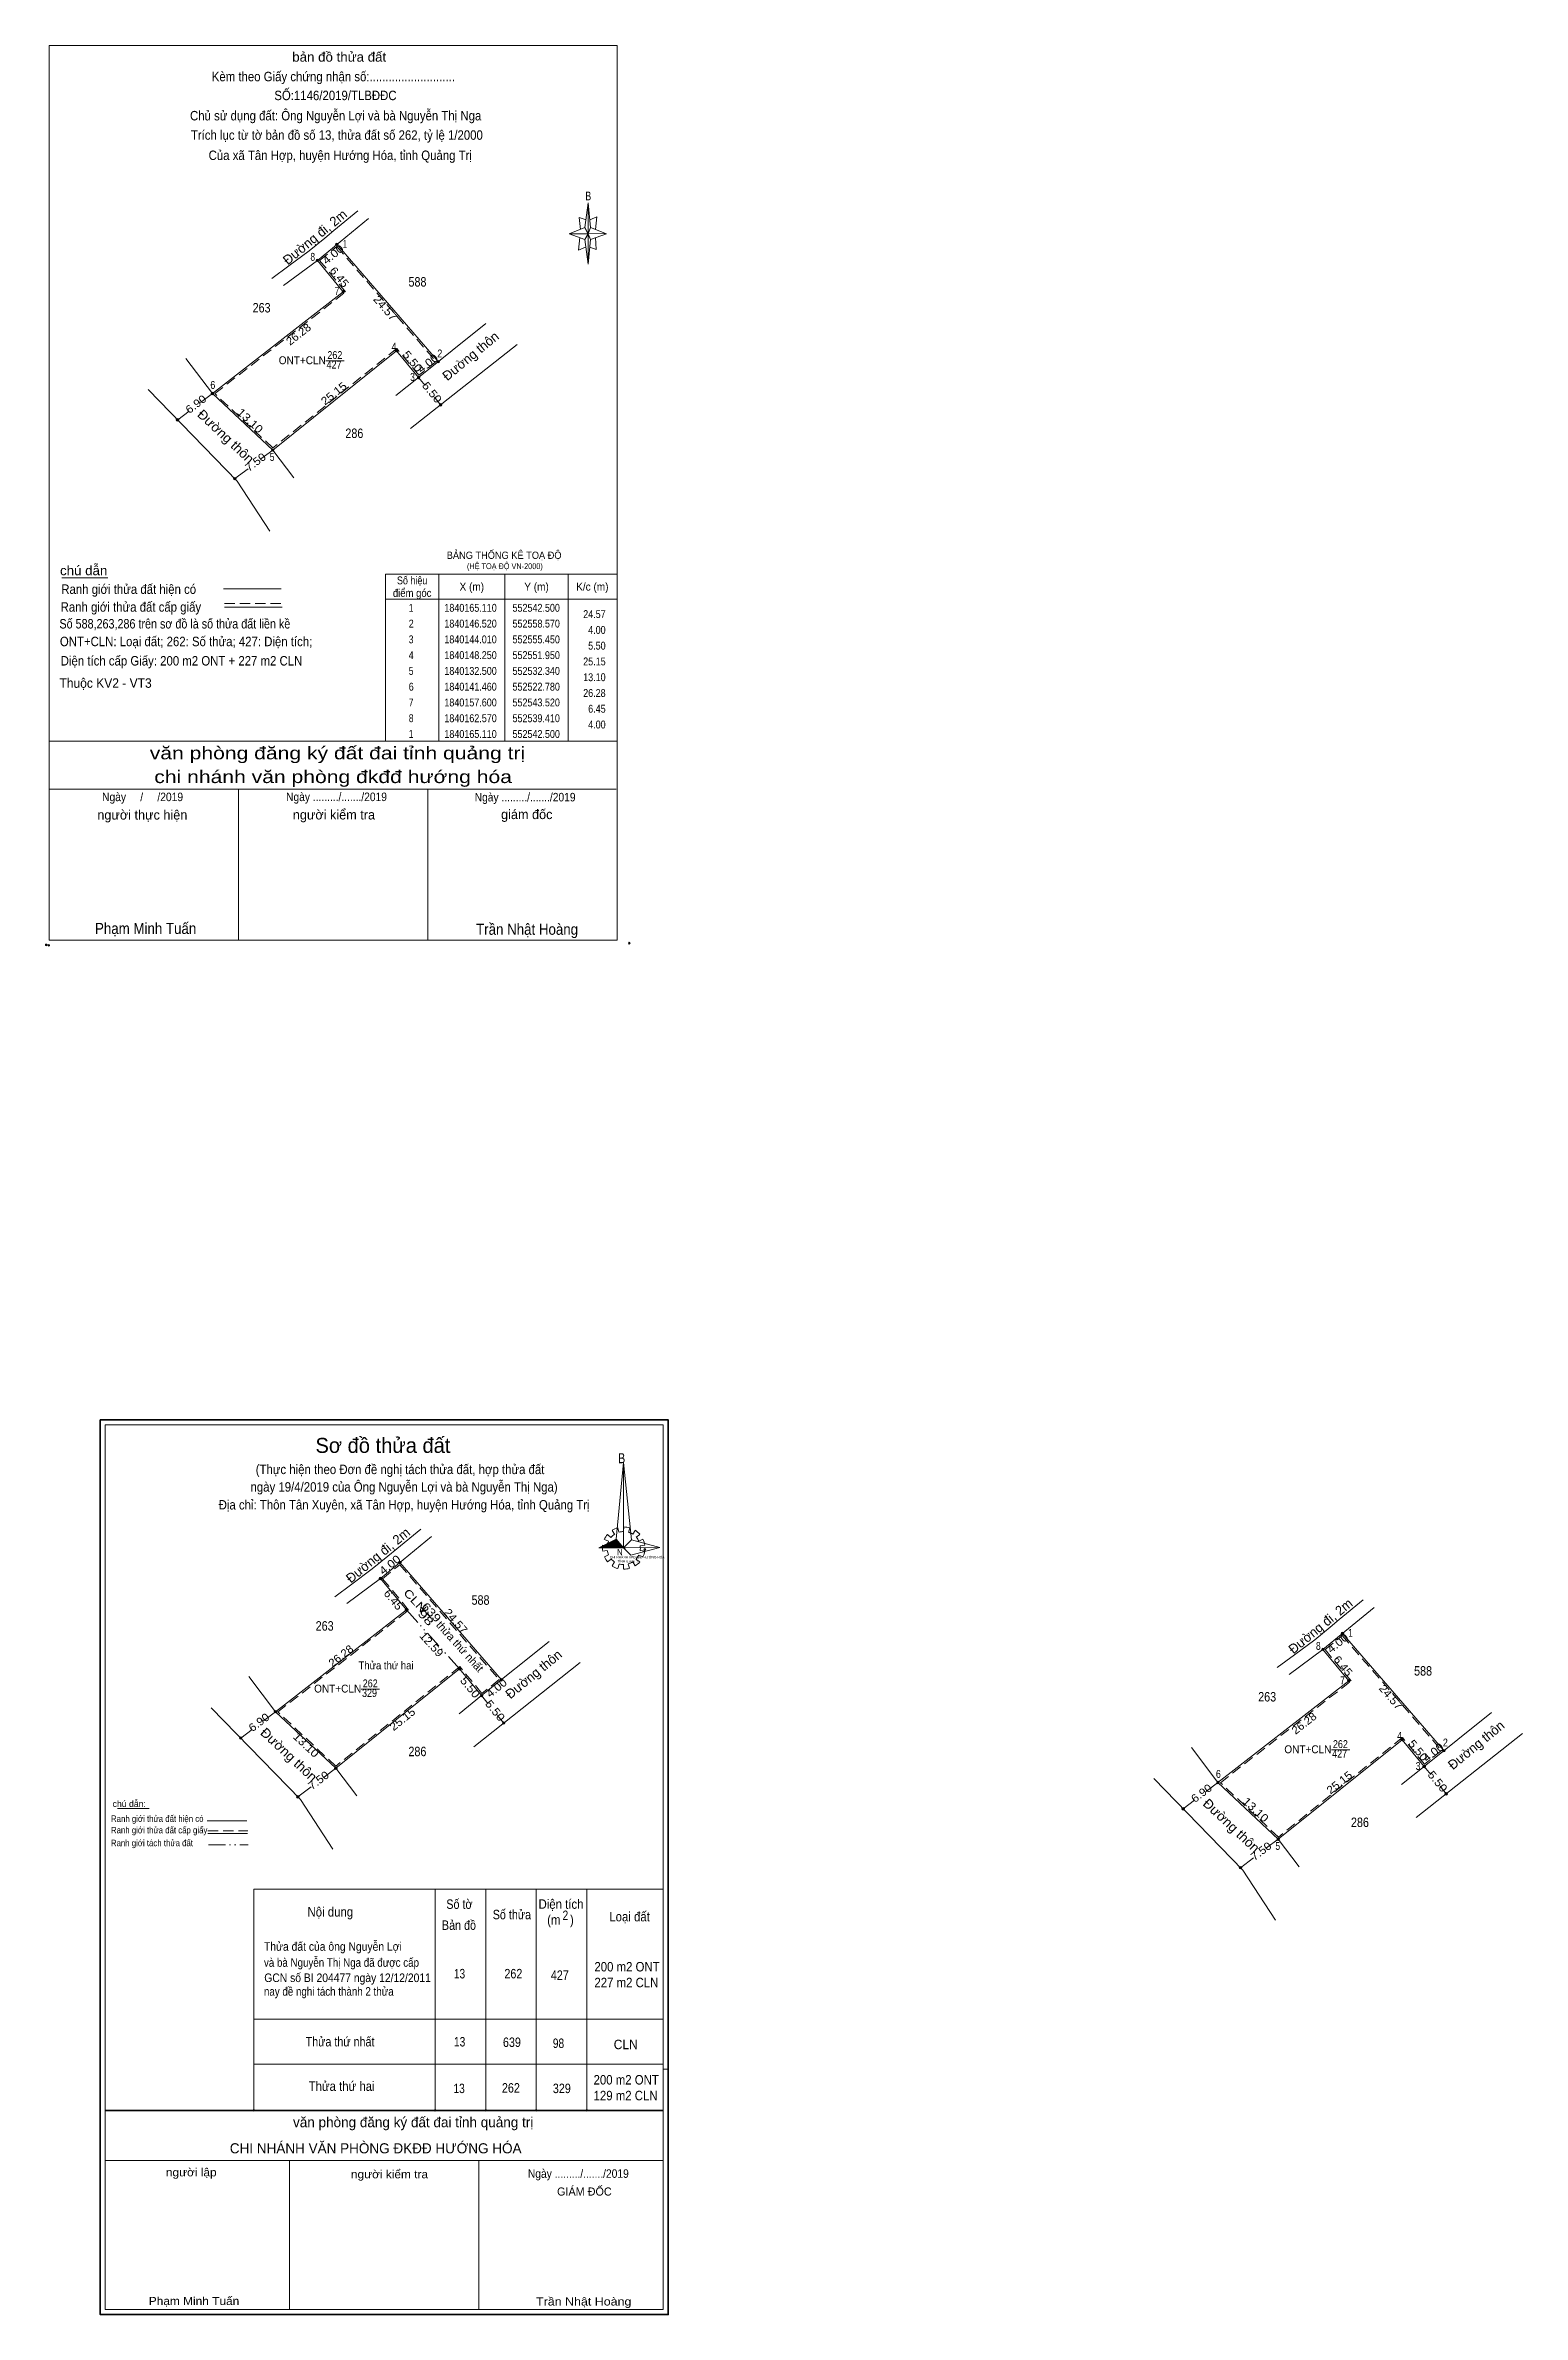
# Model space of a CAD drawing. Header units: metres. Extents: x 551905 to 552571, y 1840057 to 1840425.
# Drawn here: x 552337 to 552571, y 1840057.1 to 1840416.8 of the extents above; entities that cross this region are included whole.
import ezdxf
from ezdxf.enums import TextEntityAlignment as Align

# ---------------------------------------------------------------- set-up
doc = ezdxf.new("R2010")
doc.units = ezdxf.units.M
doc.header["$LTSCALE"] = 0.54
doc.header["$PDMODE"] = 32
doc.header["$PDSIZE"] = 0.27
for name, pattern in [('DASH_DOUBLE_DOT', [9.2, 5, -1.2, 0.3, -1.2, 0.3, -1.2]), ('MEDIUM_DASHED', [4.5, 3, -1.5]), ('SHORT_DASHED', [2.7, 1.5, -1.2])]:
    doc.linetypes.add(name, pattern=pattern)
for name, color, linetype, lineweight in [('1', 7, 'Continuous', 13), ('17', 7, 'Continuous', 13), ('28', 7, 'SHORT_DASHED', 13), ('3', 7, 'Continuous', 13), ('5', 7, 'Continuous', 13), ('6', 7, 'Continuous', 13), ('63', 7, 'Continuous', 13)]:
    doc.layers.add(name, color=color, linetype=linetype, lineweight=lineweight)
doc.layers.add('32', color=7, linetype='Continuous')
doc.layers.add('7', color=7, linetype='Continuous')

msp = doc.modelspace()

# ---------------------------------------------------------------- hatches: boundary and pattern name
at = {"layer": '1'}
msp.add_hatch(color=256, dxfattribs=at).paths.add_polyline_path([(552424.69, 1840178.67), (552427.44, 1840180.02), (552428.62, 1840178.67)])
at = {"layer": '63'}
for points in [[(552383.39, 1840385.27, 1), (552382.99, 1840385.27, 1)], [(552380.3, 1840382.73, 1), (552379.9, 1840382.73, 1)], [(552384.41, 1840377.76, 1), (552384.01, 1840377.76, 1)], [(552392.84, 1840368.41, 1), (552392.44, 1840368.41, 1)], [(552399.46, 1840366.68, 1), (552399.06, 1840366.68, 1)], [(552396.34, 1840364.17, 1), (552395.94, 1840364.17, 1)], [(552363.67, 1840361.62, 1), (552363.27, 1840361.62, 1)], [(552399.83, 1840359.82, 1), (552399.43, 1840359.82, 1)], [(552358.1491, 1840357.4525, 1), (552357.7491, 1840357.4525, 1)], [(552373.23, 1840352.66, 1), (552372.83, 1840352.66, 1)], [(552367.23, 1840348.13, 1), (552366.83, 1840348.13, 1)], [(552393.38, 1840176.34, 1), (552392.98, 1840176.34, 1)], [(552390.29, 1840173.8, 1), (552389.89, 1840173.8, 1)], [(552394.4, 1840168.83, 1), (552394, 1840168.83, 1)], [(552542.7, 1840165.11, 1), (552542.3, 1840165.11, 1)], [(552539.61, 1840162.57, 1), (552539.21, 1840162.57, 1)], [(552402.83, 1840159.48, 1), (552402.43, 1840159.48, 1)], [(552406.33, 1840155.24, 1), (552405.93, 1840155.24, 1)], [(552409.45, 1840157.75, 1), (552409.05, 1840157.75, 1)], [(552543.72, 1840157.6, 1), (552543.32, 1840157.6, 1)], [(552373.66, 1840152.69, 1), (552373.26, 1840152.69, 1)], [(552409.82, 1840150.89, 1), (552409.42, 1840150.89, 1)], [(552368.1391, 1840148.5225, 1), (552367.7391, 1840148.5225, 1)], [(552552.15, 1840148.25, 1), (552551.75, 1840148.25, 1)], [(552383.22, 1840143.73, 1), (552382.82, 1840143.73, 1)], [(552555.65, 1840144.01, 1), (552555.25, 1840144.01, 1)], [(552558.77, 1840146.52, 1), (552558.37, 1840146.52, 1)], [(552522.98, 1840141.46, 1), (552522.58, 1840141.46, 1)], [(552377.22, 1840139.2, 1), (552376.82, 1840139.2, 1)], [(552517.4591, 1840137.2925, 1), (552517.0591, 1840137.2925, 1)], [(552559.14, 1840139.66, 1), (552558.74, 1840139.66, 1)], [(552532.54, 1840132.5, 1), (552532.14, 1840132.5, 1)], [(552526.54, 1840127.97, 1), (552526.14, 1840127.97, 1)]]:
    msp.add_hatch(color=256, dxfattribs=at).paths.add_polyline_path(points)

# ---------------------------------------------------------------- linework, layer by layer
at = {"layer": '1'}
for p, q in [((552426.22, 1840179.7), (552425.57, 1840179.97)), ((552426.05, 1840180.79), (552426.59, 1840180.31)), ((552427.2, 1840180.84), (552426.81, 1840181.43)), ((552427.7, 1840181.84), (552427.88, 1840181.13)), ((552428.62, 1840181.25), (552428.64, 1840181.98)), ((552429.58, 1840181.84), (552429.41, 1840181.11)), ((552430.06, 1840180.84), (552430.45, 1840181.43)), ((552431.17, 1840180.79), (552430.63, 1840180.34)), ((552431.02, 1840179.72), (552431.67, 1840180.04)), ((552425.28, 1840179.08), (552426, 1840178.97)), ((552426, 1840178.24), (552425.28, 1840178.13)), ((552425.57, 1840177.24), (552426.22, 1840177.56)), ((552426.66, 1840176.88), (552426.09, 1840176.42)), ((552426.81, 1840175.81), (552427.18, 1840176.44)), ((552427.92, 1840176.1), (552427.7, 1840175.4)), ((552428.27, 1840178.65), (552428.97, 1840178.65)), ((552429.34, 1840176.1), (552429.56, 1840175.42)), ((552430.45, 1840175.81), (552430.06, 1840176.42)), ((552430.58, 1840176.88), (552431.17, 1840176.44)), ((552431.7, 1840177.22), (552430.98, 1840177.49)), ((552431.98, 1840179.08), (552431.24, 1840178.97)), ((552431.24, 1840178.24), (552431.98, 1840178.13)), ((552428.62, 1840175.28), (552428.62, 1840175.99)), ((552370.04, 1840124.55), (552434.9, 1840124.55)), ((552370.04, 1840124.55), (552370.04, 1840089.5)), ((552398.78, 1840124.55), (552398.78, 1840089.5)), ((552406.78, 1840124.55), (552406.78, 1840089.5)), ((552414.78, 1840124.55), (552414.78, 1840089.5)), ((552422.78, 1840124.55), (552422.78, 1840089.5)), ((552370.04, 1840103.98), (552434.9, 1840103.98)), ((552370.04, 1840096.84), (552434.9, 1840096.84)), ((552434.9, 1840096.04), (552435.7, 1840096.04)), ((552345.69, 1840088.72), (552345.69, 1840057.13)), ((552346.5, 1840081.56), (552434.9, 1840081.56)), ((552375.69, 1840081.56), (552375.69, 1840057.94)), ((552405.69, 1840081.56), (552405.69, 1840057.94))]:
    msp.add_line(p, q, dxfattribs=at)
at = {"layer": '1', "lineweight": 35}
msp.add_line((552346.5, 1840089.5), (552434.9, 1840089.5), dxfattribs=at)
at = {"layer": '1', "linetype": 'MEDIUM_DASHED'}
for points in [[(552383.16, 1840384.92), (552398.9, 1840366.71), (552396.18, 1840364.52), (552392.68, 1840368.76), (552373.04, 1840352.99), (552363.85, 1840361.6), (552384.57, 1840377.72), (552380.45, 1840382.7)], [(552542.47, 1840164.76), (552558.21, 1840146.55), (552555.49, 1840144.36), (552551.99, 1840148.6), (552532.35, 1840132.83), (552523.16, 1840141.44), (552543.88, 1840157.56), (552539.76, 1840162.54)]]:
    msp.add_lwpolyline(points, close=True, dxfattribs=at)
at = {"layer": '1'}
for points in [[(552345.69, 1840057.13), (552345.69, 1840198.93), (552435.69, 1840198.93), (552435.69, 1840057.13)], [(552345.69, 1840057.13), (552345.69, 1840198.93), (552435.69, 1840198.93), (552435.69, 1840057.13)], [(552428.58, 1840192.18), (552428.62, 1840178.67), (552427.44, 1840180.02)], [(552428.58, 1840192.18), (552428.62, 1840178.67), (552429.86, 1840179.93)], [(552424.69, 1840178.67), (552427.44, 1840180.02), (552428.62, 1840178.67)], [(552434.38, 1840178.72), (552428.62, 1840178.67), (552429.86, 1840179.93)], [(552434.34, 1840178.74), (552429.75, 1840177.51), (552428.62, 1840178.67)]]:
    msp.add_lwpolyline(points, close=True, dxfattribs=at)
for centre, major_axis, start_param, end_param in [((552428.6314, 1840178.6276), (3.3649, 0), 2.43958176, 2.72400246), ((552428.6314, 1840178.6276), (2.6372, 0), 2.72368549, 3.01515824), ((552428.6314, 1840178.6276), (2.6372, 0), 2.13373541, 2.44496261), ((552428.6314, 1840178.6276), (3.3649, 0), 1.84955988, 2.13900916), ((552428.6314, 1840178.6276), (2.6372, 0), 1.56985589, 1.85611068), ((552428.6314, 1840178.6276), (3.3649, 0), 1.27924208, 1.56332225), ((552428.6314, 1840178.6276), (2.6372, 0), 1.00270906, 1.2755622), ((552428.6314, 1840178.6276), (3.3649, 0), 0.71056237, 0.99687234), ((552428.6314, 1840178.6276), (2.6372, 0), 0.42678376, 0.70646463), ((552428.6314, 1840178.6276), (3.3649, 0), 0.1390515, 0.43393316), ((552428.6314, 1840178.6276), (3.3649, 0), 3.00667928, 3.29139349), ((552428.6314, 1840178.6276), (3.3649, 0), 3.56988637, 3.85691866), ((552428.6314, 1840178.6276), (2.6372, 0), 3.28229955, 3.56105054), ((552428.6314, 1840178.6276), (2.6372, 0), 3.86077574, 4.13258255), ((552428.6314, 1840178.6276), (2.6372, 0), 4.43854677, 4.71314001), ((552428.6314, 1840178.6276), (2.6372, 0), 4.99087134, 5.28933161), ((552428.6314, 1840178.6276), (3.3649, 0), 5.28561416, 5.56798705), ((552428.6314, 1840178.6276), (2.6372, 0), 5.56137327, 5.83951437), ((552428.6314, 1840178.6276), (2.6372, 0), 6.13558388, 6.41618463), ((552428.6314, 1840178.6276), (3.3649, 0), 5.85230288, 6.13839648), ((552428.6121, 1840178.6076), (3.3649, 0), 4.1470906, 4.43659307), ((552428.6314, 1840178.6276), (3.3649, 0), 4.71301008, 4.99761054)]:
    msp.add_ellipse(centre, major_axis=major_axis, ratio=0.995001, start_param=start_param, end_param=end_param, dxfattribs=at)
for p in [(552431.98, 1840178.4), (552370.04, 1840089.5), (552398.78, 1840089.5), (552406.78, 1840089.5), (552414.78, 1840089.5), (552422.78, 1840089.5)]:
    msp.add_point(p, dxfattribs=at)
at = {"layer": '17'}
for p, q in [((552339.64, 1840332.41), (552346.88, 1840332.41)), ((552348.46, 1840137.34), (552353.43, 1840137.34))]:
    msp.add_line(p, q, dxfattribs=at)
at = {"layer": '28', "linetype": 'MEDIUM_DASHED'}
msp.add_lwpolyline([(552393.15, 1840175.99), (552408.89, 1840157.78), (552406.17, 1840155.59), (552402.67, 1840159.83), (552383.03, 1840144.06), (552373.84, 1840152.67), (552394.56, 1840168.79), (552390.44, 1840173.77)], close=True, dxfattribs=at)
at = {"layer": '3'}
for p, q in [((552380.1, 1840382.73), (552388.2, 1840389.37)), ((552386.49, 1840390.57), (552382.69, 1840387.45)), ((552378.8, 1840384.26), (552381.26, 1840386.27)), ((552381.26, 1840386.27), (552382.69, 1840387.45)), ((552383.19, 1840385.27), (552399.26, 1840366.68)), ((552383.19, 1840385.27), (552399.26, 1840366.68)), ((552372.87, 1840379.84), (552375.58, 1840381.86)), ((552374.76, 1840378.75), (552380.1, 1840382.73)), ((552375.58, 1840381.86), (552378.8, 1840384.26)), ((552396.14, 1840364.17), (552406.81, 1840372.74)), ((552359.25, 1840367.19), (552363.47, 1840361.62)), ((552373.03, 1840352.66), (552392.64, 1840368.41)), ((552373.03, 1840352.66), (552392.64, 1840368.41)), ((552392.64, 1840368.41), (552396.14, 1840364.17)), ((552392.64, 1840368.41), (552396.14, 1840364.17)), ((552394.88, 1840356.06), (552411.73, 1840369.4)), ((552392.55, 1840361.29), (552396.14, 1840364.17)), ((552363.47, 1840361.62), (552373.03, 1840352.66)), ((552373.03, 1840352.66), (552376.35, 1840348.27)), ((552390.09, 1840173.8), (552398.19, 1840180.44)), ((552396.48, 1840181.64), (552392.68, 1840178.52)), ((552388.79, 1840175.33), (552391.25, 1840177.34)), ((552391.25, 1840177.34), (552392.68, 1840178.52)), ((552393.18, 1840176.34), (552409.25, 1840157.75)), ((552393.18, 1840176.34), (552409.25, 1840157.75)), ((552382.86, 1840170.91), (552385.57, 1840172.93)), ((552384.75, 1840169.82), (552390.09, 1840173.8)), ((552385.57, 1840172.93), (552388.79, 1840175.33)), ((552539.41, 1840162.57), (552547.51, 1840169.21)), ((552545.8, 1840170.41), (552542, 1840167.29)), ((552538.11, 1840164.1), (552540.57, 1840166.11)), ((552540.57, 1840166.11), (552542, 1840167.29)), ((552406.13, 1840155.24), (552416.8, 1840163.81)), ((552532.18, 1840159.68), (552534.89, 1840161.7)), ((552534.07, 1840158.59), (552539.41, 1840162.57)), ((552534.89, 1840161.7), (552538.11, 1840164.1)), ((552542.5, 1840165.11), (552558.57, 1840146.52)), ((552542.5, 1840165.11), (552558.57, 1840146.52)), ((552369.24, 1840158.26), (552373.46, 1840152.69)), ((552383.02, 1840143.73), (552402.63, 1840159.48)), ((552383.02, 1840143.73), (552402.63, 1840159.48)), ((552402.63, 1840159.48), (552406.13, 1840155.24)), ((552402.63, 1840159.48), (552406.13, 1840155.24)), ((552404.87, 1840147.13), (552421.72, 1840160.47)), ((552402.54, 1840152.36), (552406.13, 1840155.24)), ((552373.46, 1840152.69), (552383.02, 1840143.73)), ((552555.45, 1840144.01), (552566.12, 1840152.58)), ((552532.34, 1840132.5), (552551.95, 1840148.25)), ((552532.34, 1840132.5), (552551.95, 1840148.25)), ((552551.95, 1840148.25), (552555.45, 1840144.01)), ((552551.95, 1840148.25), (552555.45, 1840144.01)), ((552554.19, 1840135.9), (552571.04, 1840149.24)), ((552383.02, 1840143.73), (552386.34, 1840139.34)), ((552518.56, 1840147.03), (552522.78, 1840141.46)), ((552551.86, 1840141.13), (552555.45, 1840144.01)), ((552522.78, 1840141.46), (552532.34, 1840132.5)), ((552532.34, 1840132.5), (552535.66, 1840128.11))]:
    msp.add_line(p, q, dxfattribs=at)
at = {"layer": '3', "linetype": 'DASH_DOUBLE_DOT'}
msp.add_line((552394.2, 1840168.83), (552402.63, 1840159.48), dxfattribs=at)
at = {"layer": '3'}
for points in [[(552363.47, 1840361.62), (552384.21, 1840377.76), (552380.1, 1840382.73)], [(552363.47, 1840361.62), (552384.21, 1840377.76), (552380.1, 1840382.73)], [(552353.29, 1840362.26), (552367.42, 1840347.73), (552372.56, 1840339.81)], [(552373.46, 1840152.69), (552394.2, 1840168.83), (552390.09, 1840173.8)], [(552373.46, 1840152.69), (552394.2, 1840168.83), (552390.09, 1840173.8)], [(552522.78, 1840141.46), (552543.52, 1840157.6), (552539.41, 1840162.57)], [(552522.78, 1840141.46), (552543.52, 1840157.6), (552539.41, 1840162.57)], [(552363.28, 1840153.33), (552377.41, 1840138.8), (552382.55, 1840130.88)], [(552512.6, 1840142.1), (552526.73, 1840127.57), (552531.87, 1840119.65)]]:
    msp.add_lwpolyline(points, dxfattribs=at)
at = {"layer": '5'}
for p, q in [((552422.49, 1840387.94), (552422.99, 1840391.84)), ((552422.49, 1840386.04), (552419.99, 1840386.94)), ((552423.39, 1840386.04), (552422.99, 1840382.14)), ((552424.29, 1840384.44), (552423.29, 1840384.84)), ((552423.39, 1840387.94), (552425.89, 1840386.94)), ((552424.19, 1840386.34), (552424.29, 1840384.44)), ((552337.62, 1840306.5), (552427.62, 1840306.5)), ((552337.62, 1840298.9), (552427.42, 1840298.9)), ((552337.62, 1840298.9), (552427.42, 1840298.9)), ((552337.62, 1840298.9), (552427.42, 1840298.9)), ((552367.62, 1840275), (552367.62, 1840298.9)), ((552397.62, 1840275), (552397.62, 1840298.9))]:
    msp.add_line(p, q, dxfattribs=at)
for points in [[(552337.62, 1840416.8), (552427.62, 1840416.8), (552427.62, 1840275), (552337.62, 1840275)], [(552422.99, 1840391.84), (552423.39, 1840387.94), (552422.99, 1840386.94)], [(552422.99, 1840386.94), (552419.99, 1840386.94), (552422.49, 1840387.94), (552423.39, 1840386.04), (552425.89, 1840386.94), (552422.99, 1840387.04)], [(552422.99, 1840386.94), (552422.99, 1840382.14), (552422.49, 1840386.04)], [(552434.9, 1840089.5), (552434.9, 1840057.94), (552346.5, 1840057.94), (552346.5, 1840198.14), (552434.9, 1840198.14)]]:
    msp.add_lwpolyline(points, close=True, dxfattribs=at)
for points in [[(552422.69, 1840389.14), (552421.59, 1840389.54), (552421.79, 1840387.64)], [(552423.29, 1840389.14), (552424.39, 1840389.64), (552424.19, 1840387.64)], [(552422.99, 1840386.94), (552422.49, 1840387.94), (552419.99, 1840386.94)], [(552421.69, 1840386.34), (552421.49, 1840384.34), (552422.59, 1840384.84)], [(552422.99, 1840386.94), (552423.39, 1840386.04), (552425.89, 1840386.94)], [(552427.62, 1840275), (552337.62, 1840275), (552337.62, 1840298.9)]]:
    msp.add_lwpolyline(points, dxfattribs=at)
at = {"layer": '5', "lineweight": 35}
msp.add_lwpolyline([(552345.7, 1840198.94), (552435.7, 1840198.94), (552435.7, 1840057.14), (552345.7, 1840057.14)], close=True, dxfattribs=at)
at = {"layer": '5'}
for p in [(552337.15, 1840274.23), (552337.55, 1840274.16)]:
    msp.add_point(p, dxfattribs=at)
at = {"layer": '6'}
for p, q in [((552365.24, 1840330.67), (552374.38, 1840330.67)), ((552365.38, 1840327.74), (552374.52, 1840327.74)), ((552362.65, 1840135.42), (552368.92, 1840135.42)), ((552362.75, 1840133.41), (552369.01, 1840133.41))]:
    msp.add_line(p, q, dxfattribs=at)
at = {"layer": '6', "linetype": 'MEDIUM_DASHED'}
for p, q in [((552365.38, 1840328.36), (552374.58, 1840328.36)), ((552362.75, 1840133.83), (552369.06, 1840133.83))]:
    msp.add_line(p, q, dxfattribs=at)
at = {"layer": '6'}
msp.add_point((552429.52, 1840274.5), dxfattribs=at)
at = {"layer": '63'}
for p, q in [((552381.43, 1840366.82), (552384.35, 1840366.82)), ((552397.18, 1840362.88), (552396.14, 1840364.17)), ((552361.6, 1840360.2), (552363.47, 1840361.62)), ((552399.63, 1840359.82), (552398.66, 1840361.03)), ((552357.97, 1840357.45), (552359.77, 1840358.81)), ((552371.17, 1840351.25), (552373.03, 1840352.66)), ((552367.03, 1840348.13), (552369.12, 1840349.71)), ((552399.32, 1840333), (552399.32, 1840306.5)), ((552409.82, 1840333), (552409.82, 1840306.5)), ((552419.82, 1840333), (552419.82, 1840306.5)), ((552390.92, 1840329), (552427.62, 1840329)), ((552396.47, 1840169.31), (552398.12, 1840167.52)), ((552387.04, 1840156.28), (552389.96, 1840156.28)), ((552407.17, 1840153.95), (552406.13, 1840155.24)), ((552371.59, 1840151.27), (552373.46, 1840152.69)), ((552409.62, 1840150.89), (552408.65, 1840152.1)), ((552367.96, 1840148.52), (552369.76, 1840149.88)), ((552381.16, 1840142.32), (552383.02, 1840143.73)), ((552540.74, 1840146.66), (552543.66, 1840146.66)), ((552556.49, 1840142.72), (552555.45, 1840144.01)), ((552377.02, 1840139.2), (552379.11, 1840140.78)), ((552520.91, 1840140.04), (552522.78, 1840141.46)), ((552558.94, 1840139.66), (552557.97, 1840140.87)), ((552517.28, 1840137.29), (552519.08, 1840138.65)), ((552526.34, 1840127.97), (552528.43, 1840129.55)), ((552530.48, 1840131.09), (552532.34, 1840132.5))]:
    msp.add_line(p, q, dxfattribs=at)
at = {"layer": '63', "linetype": 'DASH_DOUBLE_DOT'}
msp.add_line((552362.84, 1840131.6), (552369.14, 1840131.6), dxfattribs=at)
at = {"layer": '63'}
msp.add_lwpolyline([(552390.92, 1840333), (552427.62, 1840333), (552427.62, 1840306.5), (552390.92, 1840306.5)], close=True, dxfattribs=at)
for centre in [(552383.19, 1840385.27), (552380.1, 1840382.73), (552384.21, 1840377.76), (552392.64, 1840368.41), (552399.26, 1840366.68), (552396.14, 1840364.17), (552363.47, 1840361.62), (552399.63, 1840359.82), (552357.9491, 1840357.4525), (552373.03, 1840352.66), (552367.03, 1840348.13), (552393.18, 1840176.34), (552390.09, 1840173.8), (552394.2, 1840168.83), (552542.5, 1840165.11), (552539.41, 1840162.57), (552402.63, 1840159.48), (552406.13, 1840155.24), (552409.25, 1840157.75), (552543.52, 1840157.6), (552373.46, 1840152.69), (552409.62, 1840150.89), (552367.9391, 1840148.5225), (552551.95, 1840148.25), (552383.02, 1840143.73), (552555.45, 1840144.01), (552558.57, 1840146.52), (552522.78, 1840141.46), (552377.02, 1840139.2), (552517.2591, 1840137.2925), (552558.94, 1840139.66), (552532.34, 1840132.5), (552526.34, 1840127.97)]:
    msp.add_circle(centre, 0.2, dxfattribs=at)

# ---------------------------------------------------------------- texts
at = {"layer": '1'}
for s, width, p in [('ONT+CLN', 0.95, (552377.71, 1840366.27)), ('427', 0.85, (552382.745, 1840365.57)), ('262', 0.85, (552382.865, 1840367.09)), ('Thửa thứ hai', 0.9, (552390.975, 1840159.41)), ('ONT+CLN', 0.95, (552383.32, 1840155.73)), ('329', 0.85, (552388.36, 1840155.03)), ('262', 0.85, (552388.475, 1840156.55)), ('ONT+CLN', 0.95, (552537.02, 1840146.11)), ('262', 0.85, (552542.175, 1840146.93)), ('427', 0.85, (552542.055, 1840145.41))]:
    msp.add_text(s, height=1.25, dxfattribs=dict(at, width=width)).set_placement(p, align=Align.CENTER)
for s, height, width, p in [('BẢNG THỐNG KÊ TOẠ ĐỘ ', 1.15, 0.95, (552400.6, 1840335.41)), ('(HỆ TOẠ ĐỘ VN-2000)', 0.93, 0.9, (552403.8, 1840333.79)), ('B', 1.585, 0.8, (552427.74, 1840192.07)), ('CHI NHÁNH VPĐKĐĐ-HƯỚNG HÓA', 0.3749, 0.95, (552426.43, 1840177)), ('TỈNH quảng trị', 0.375, 1.05, (552427.64, 1840176.35)), ('N', 0.9904, 0.9, (552427.58, 1840177.5))]:
    msp.add_text(s, height=height, dxfattribs=dict(at, width=width)).set_placement(p)
msp.add_text('Sơ đồ thửa đất', height=2.38, dxfattribs=at).set_placement((552390.49, 1840193.71), align=Align.CENTER)
for s, height, p in [('văn phòng đăng ký đất đai tỉnh quảng trị', 1.6, (552414.31, 1840086.83)), ('CHI NHÁNH VĂN PHÒNG ĐKĐĐ HƯỚNG HÓA', 1.6, (552412.45, 1840082.69)), ('GIÁM ĐỐC', 1.28, (552426.73, 1840076))]:
    msp.add_text(s, height=height, dxfattribs=at).set_placement(p, align=Align.RIGHT)
for s, width, p in [('người lập', 1.1, (552364.14, 1840079.05)), ('người kiểm tra', 1.1, (552397.64, 1840078.74)), ('Phạm Minh Tuấn', 1.1, (552367.73, 1840058.65)), ('Trần Nhật Hoàng', 1.15, (552429.85, 1840058.57))]:
    msp.add_text(s, height=1.28, dxfattribs=dict(at, width=width)).set_placement(p, align=Align.RIGHT)
at = {"layer": '28', "width": 1.1}
for s, rotation, p in [('6.90', 37.169, (552361.2374, 1840359.4353)), ('7.50', 37.053, (552370.6734, 1840350.2475)), ('6.90', 37.169, (552371.2274, 1840150.5053)), ('7.50', 37.053, (552380.6634, 1840141.3175)), ('6.90', 37.169, (552520.5474, 1840139.2753)), ('7.50', 37.053, (552529.9834, 1840130.0875))]:
    msp.add_text(s, height=1.25, rotation=rotation, dxfattribs=at).set_placement(p, align=Align.CENTER)
at = {"layer": '3'}
for s, height, rotation, p in [('Đường đi, 2m', 1.5, 39.42, (552380.1887, 1840385.8413)), ('Đường thôn', 1.5, 39.42, (552404.8487, 1840366.9845)), ('Đường đi, 2m', 1.5, 39.42, (552390.1787, 1840176.9113)), ('Đường đi, 2m', 1.5, 39.42, (552539.4987, 1840165.6813)), ('thửa thứ nhất', 1.25, 312.038, (552402.2181, 1840162.5985)), ('Đường thôn', 1.5, 39.42, (552414.8387, 1840158.0545)), ('Đường thôn', 1.5, 39.42, (552564.1587, 1840146.8245))]:
    msp.add_text(s, height=height, rotation=rotation, dxfattribs=at).set_placement(p, align=Align.CENTER)
for s, rotation, width, p in [('5.50', 309.539, 1.15, (552397.7835, 1840361.3979)), ('4.00', 39.42, 1.15, (552391.9831, 1840175.4891)), ('6.45', 309.589, 1.1, (552391.6588, 1840170.0283)), ('CLN', 312.681, 1.3, (552395.122, 1840169.8637)), ('639', 312.681, 1.25, (552397.72, 1840168.0187)), ('24.57', 310.842, 1.1, (552401.5625, 1840166.6387)), ('98', 312.681, 1.45, (552396.8141, 1840167.1587)), ('12.59', 312.038, 1.1, (552397.7137, 1840162.9435)), ('5.50', 309.539, 1.15, (552403.8135, 1840156.1479)), ('5.50', 309.539, 1.15, (552407.7735, 1840152.4679)), ('4.00', 38.816, 1.1, (552408.8782, 1840155.9673)), ('5.50', 309.539, 1.15, (552557.0935, 1840141.2379))]:
    msp.add_text(s, height=1.25, rotation=rotation, dxfattribs=dict(at, width=width)).set_placement(p, align=Align.CENTER)
at = {"layer": '32', "width": 0.85}
for s, p in [('588', (552395.96, 1840378.57)), ('263', (552371.265, 1840374.47)), ('286', (552385.96, 1840354.57)), ('588', (552405.95, 1840169.64)), ('263', (552381.255, 1840165.54)), ('588', (552555.27, 1840158.41)), ('263', (552530.575, 1840154.31)), ('286', (552395.95, 1840145.64)), ('286', (552545.27, 1840134.41))]:
    msp.add_text(s, height=1.5, dxfattribs=at).set_placement(p, align=Align.CENTER)
at = {"layer": '5'}
for s, height, width, p in [('bản đồ thửa đất', 1.5, 1.05, (552383.56, 1840414.22)), ('Kèm theo Giấy chứng nhận số:...........................', 1.5, 0.9, (552382.64, 1840411.11)), ('SỐ:1146/2019/TLBĐĐC', 1.5, 0.9, (552382.965, 1840408.12)), ('Chủ sử dụng đất: Ông Nguyễn Lợi và bà Nguyễn Thị Nga', 1.5, 0.9, (552383, 1840404.91)), ('Trích lục từ tờ bản đồ số 13, thửa đất số 262, tỷ lệ 1/2000 ', 1.5, 0.9, (552383.44, 1840401.84)), ('Của xã Tân Hợp, huyện Hướng Hóa, tỉnh Quảng Trị', 1.5, 0.9, (552383.73, 1840398.63)), ('B', 1.378, 0.75, (552423.02, 1840392.24)), ('văn phòng đăng ký đất đai tỉnh quảng trị', 2, 1.25, (552383.285, 1840303.64)), ('chi nhánh văn phòng đkđđ hướng hóa', 2, 1.25, (552382.595, 1840299.88)), ('Ngày     /     /2019', 1.35, 0.9, (552352.41, 1840297.01)), ('Ngày ........./......./2019', 1.35, 0.9, (552383.135, 1840297.02)), ('Ngày ........./......./2019', 1.35, 0.9, (552413.015, 1840296.97)), ('Phạm Minh Tuấn', 1.75, 0.9, (552352.895, 1840275.96)), ('Trần Nhật Hoàng', 1.75, 0.9, (552413.325, 1840275.83))]:
    msp.add_text(s, height=height, dxfattribs=dict(at, width=width)).set_placement(p, align=Align.CENTER)
for s, p in [('người thực hiện', (552352.37, 1840294.09)), ('người kiểm tra', (552382.725, 1840294.11)), ('giám đốc', (552413.275, 1840294.17))]:
    msp.add_text(s, height=1.5, dxfattribs=at).set_placement(p, align=Align.CENTER)
at = {"layer": '6'}
for s, height, width, p in [('chú dẫn', 1.5, 1.05, (552339.33, 1840332.82)), ('Ranh giới thửa đất hiện có ', 1.5, 0.9, (552339.53, 1840329.86)), ('Ranh giới thửa đất cấp giấy', 1.5, 0.9, (552339.42, 1840327.04)), ('Số 588,263,286 trên sơ đồ là số thửa đất liền kề', 1.5, 0.85, (552339.24, 1840324.38)), ('ONT+CLN: Loại đất; 262: Số thửa; 427: Diện tích;', 1.5, 0.9, (552339.31, 1840321.57)), ('Diện tích cấp Giấy: 200 m2 ONT + 227 m2 CLN', 1.5, 0.9, (552339.44, 1840318.51)), ('Thuộc KV2 - VT3', 1.5, 0.95, (552339.24, 1840314.98)), ('Ranh giới thửa đất cấp giấy', 1.029, 0.9, (552347.4, 1840133.41)), ('Ranh giới thửa đất hiện có ', 1.029, 0.9, (552347.41, 1840135.22)), ('Ranh giới tách thửa đất', 1.029, 0.9, (552347.39, 1840131.37)), ('Số tờ', 1.5, 0.85, (552400.53, 1840121.44)), ('Diện tích', 1.5, 0.9, (552415.14, 1840121.45)), ('Nội dung', 1.5, 0.9, (552378.54, 1840120.22)), ('Bản đồ', 1.5, 0.85, (552399.83, 1840118.11)), ('Số thửa', 1.5, 0.85, (552407.88, 1840119.79)), ('(m   )', 1.5, 0.9, (552416.51, 1840118.96)), ('2', 1.5, 0.8, (552418.95, 1840119.67)), ('Loại đất', 1.5, 0.9, (552426.35, 1840119.46)), ('Thửa đất của ông Nguyễn Lợi', 1.36, 0.9, (552371.65, 1840114.8)), ('và bà Nguyễn Thị Nga đã được cấp ', 1.36, 0.85, (552371.64, 1840112.26)), ('GCN số BI 204477 ngày 12/12/2011', 1.36, 0.9, (552371.69, 1840109.84)), ('13', 1.5, 0.8, (552401.73, 1840110.42)), ('262', 1.5, 0.85, (552409.73, 1840110.42)), ('427', 1.5, 0.85, (552417.09, 1840110.18)), ('200 m2 ONT', 1.5, 0.9, (552423.99, 1840111.52)), ('nay đề nghi tách thành 2 thửa', 1.36, 0.85, (552371.64, 1840107.68)), ('227 m2 CLN', 1.5, 0.9, (552423.99, 1840109.02)), ('Thửa thứ nhất', 1.5, 0.85, (552378.24, 1840099.64)), ('13', 1.5, 0.8, (552401.75, 1840099.63)), ('639', 1.5, 0.85, (552409.5, 1840099.55)), ('98', 1.5, 0.8, (552417.41, 1840099.39)), ('CLN', 1.5, 0.95, (552427.05, 1840099.2)), ('Thửa thứ hai', 1.5, 0.9, (552378.72, 1840092.59)), ('13', 1.5, 0.8, (552401.67, 1840092.24)), ('262', 1.5, 0.85, (552409.34, 1840092.32)), ('329', 1.5, 0.85, (552417.41, 1840092.24)), ('200 m2 ONT', 1.5, 0.9, (552423.86, 1840093.6)), ('129 m2 CLN', 1.5, 0.9, (552423.86, 1840091.1))]:
    msp.add_text(s, height=height, dxfattribs=dict(at, width=width)).set_placement(p)
msp.add_text('chú dẫn:', height=1.029, dxfattribs=at).set_placement((552347.66, 1840137.58))
at = {"layer": '6', "width": 0.9}
msp.add_text('Ngày ........./......./2019', height=1.35, dxfattribs=at).set_placement((552421.445, 1840078.81), align=Align.CENTER)
at = {"layer": '63'}
for s, height, rotation, width, p in [('4.00', 1.25, 39.42, 1.15, (552382.9831, 1840383.1791)), ('6.45', 1.25, 309.589, 1.1, (552383.0988, 1840379.6783)), ('24.57', 1.25, 310.842, 1.1, (552390.3725, 1840374.7587)), ('26.28', 1.25, 37.89, 1.05, (552377.4962, 1840370.5178)), ('5.50', 1.25, 309.539, 1.15, (552394.7035, 1840366.3279)), ('4.00', 1.25, 38.816, 1.1, (552397.9682, 1840365.9073)), ('25.15', 1.25, 38.77, 1.1, (552383.0986, 1840361.1366)), ('Đường thôn', 1.5, 316.856, 1.05, (552365.0821, 1840354.2634)), ('13.10', 1.25, 316.856, 1.15, (552369.0226, 1840356.8574)), ('26.28', 1.25, 37.89, 1.05, (552384.2162, 1840161.0578)), ('4.00', 1.25, 39.42, 1.15, (552542.1431, 1840163.0691)), ('6.45', 1.25, 309.589, 1.1, (552542.1088, 1840159.5483)), ('24.57', 1.25, 310.842, 1.1, (552549.6825, 1840154.5987)), ('25.15', 1.25, 38.77, 1.1, (552393.9686, 1840151.0166)), ('26.28', 1.25, 37.89, 1.05, (552536.8062, 1840150.3578)), ('Đường thôn', 1.5, 316.856, 1.05, (552375.0721, 1840145.3334)), ('13.10', 1.25, 316.856, 1.15, (552377.8826, 1840146.9574)), ('5.50', 1.25, 309.539, 1.15, (552554.0135, 1840146.1679)), ('4.00', 1.25, 38.816, 1.1, (552557.2782, 1840145.7473)), ('25.15', 1.25, 38.77, 1.1, (552542.4086, 1840140.9766)), ('Đường thôn', 1.5, 316.856, 1.05, (552524.3921, 1840134.1034)), ('13.10', 1.25, 316.856, 1.15, (552528.3326, 1840136.6974))]:
    msp.add_text(s, height=height, rotation=rotation, dxfattribs=dict(at, width=width)).set_placement(p, align=Align.CENTER)
for s, width, p in [(' 1', 0.75, (552384.82, 1840384.72)), (' 8', 0.8, (552379.74, 1840382.66)), (' 7', 0.8, (552383.58, 1840377.21)), (' 4', 0.85, (552392.64, 1840368.41)), (' 2', 0.85, (552399.89, 1840367.34)), (' 6', 0.85, (552363.93, 1840362.36)), (' 3', 0.8, (552395.54, 1840363.62)), (' 5', 0.8, (552373.31, 1840350.95)), ('24.57', 0.85, (552425.77, 1840326.03)), ('4.00', 0.85, (552425.77, 1840323.53)), ('5.50', 0.85, (552425.77, 1840321.03)), ('25.15', 0.85, (552425.77, 1840318.53)), ('13.10', 0.85, (552425.77, 1840316.03)), ('26.28', 0.85, (552425.77, 1840313.53)), ('4.00', 0.85, (552425.77, 1840308.53)), ('6.45', 0.85, (552425.77, 1840311.03)), (' 1', 0.75, (552544.13, 1840164.56)), (' 8', 0.8, (552539.05, 1840162.5)), (' 7', 0.8, (552542.89, 1840157.05)), (' 4', 0.85, (552551.95, 1840148.25)), (' 2', 0.85, (552559.2, 1840147.18)), (' 3', 0.8, (552554.85, 1840143.46)), (' 6', 0.85, (552523.24, 1840142.2)), (' 5', 0.8, (552532.62, 1840130.79))]:
    msp.add_text(s, height=1.25, dxfattribs=dict(at, width=width)).set_placement(p, align=Align.RIGHT)
for s, width, p in [('điểm góc', 0.9, (552395.12, 1840329.38)), ('Số hiệu', 0.85, (552395.12, 1840331.38)), ('X (m)', 0.95, (552404.57, 1840330.38)), ('Y (m)', 0.95, (552414.825, 1840330.38)), ('K/c (m)', 0.95, (552423.665, 1840330.38)), (' 1', 0.75, (552394.77, 1840327.03)), ('1840165.110', 0.85, (552404.37, 1840327.03)), ('552542.500', 0.85, (552414.77, 1840327.03)), (' 2', 0.85, (552394.775, 1840324.53)), ('1840146.520', 0.85, (552404.37, 1840324.53)), ('552558.570', 0.85, (552414.77, 1840324.53)), (' 4', 0.85, (552394.77, 1840319.53)), (' 3', 0.8, (552394.765, 1840322.03)), ('1840144.010', 0.85, (552404.37, 1840322.03)), ('1840148.250', 0.85, (552404.37, 1840319.53)), ('552555.450', 0.85, (552414.77, 1840322.03)), ('552551.950', 0.85, (552414.77, 1840319.53)), (' 5', 0.8, (552394.775, 1840317.03)), ('1840132.500', 0.85, (552404.37, 1840317.03)), ('552532.340', 0.85, (552414.77, 1840317.03)), (' 6', 0.85, (552394.775, 1840314.53)), (' 7', 0.8, (552394.775, 1840312.03)), ('1840141.460', 0.85, (552404.37, 1840314.53)), ('1840157.600', 0.85, (552404.37, 1840312.03)), ('552522.780', 0.85, (552414.77, 1840314.53)), ('552543.520', 0.85, (552414.77, 1840312.03)), (' 8', 0.8, (552394.775, 1840309.53)), ('1840162.570', 0.85, (552404.37, 1840309.53)), ('552539.410', 0.85, (552414.77, 1840309.53)), (' 1', 0.75, (552394.77, 1840307.03)), ('1840165.110', 0.85, (552404.37, 1840307.03)), ('552542.500', 0.85, (552414.77, 1840307.03))]:
    msp.add_text(s, height=1.25, dxfattribs=dict(at, width=width)).set_placement(p, align=Align.CENTER)
at = {"layer": '7', "width": 0.9}
for s, p in [('(Thực hiện theo Đơn đề nghị tách thửa đất, hợp thửa đất ', (552393.455, 1840190.35)), ('ngày 19/4/2019 của Ông Nguyễn Lợi và bà Nguyễn Thị Nga)', (552393.84, 1840187.57)), ('Địa chỉ: Thôn Tân Xuyên, xã Tân Hợp, huyện Hướng Hóa, tỉnh Quảng Trị', (552393.845, 1840184.74))]:
    msp.add_text(s, height=1.5, dxfattribs=at).set_placement(p, align=Align.CENTER)

doc.saveas('drawing.dxf')
